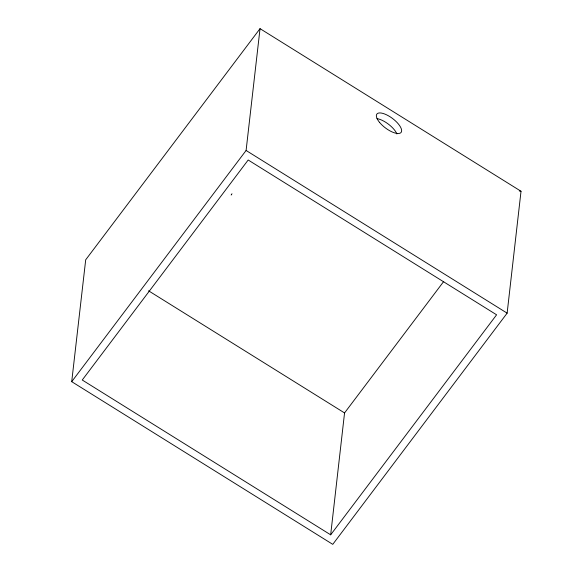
<?xml version="1.0" encoding="UTF-8"?>
<svg xmlns="http://www.w3.org/2000/svg" width="573" height="573" viewBox="0 0 573 573"><rect width="100%" height="100%" fill="white"/><g stroke="black" fill="none" stroke-linecap="round" stroke-linejoin="round"><path stroke-width="0.86" d="M71.718 381.675L85.699 259.798L260.035 28.65L521.022 191.267L507.134 313.152L332.763 544.35L71.718 381.675L246.096 150.47L260.035 28.65M330.664 534.824L496.598 314.806L248.188 160.003L82.254 380.014L330.664 534.824L344.552 412.94L443.688 281.501M231.17 195.035L231.442 194.584M231.556 194.39L231.993 193.767M519.324 190.988L521.022 191.267M246.096 150.47L507.134 313.152M148.565 290.805L344.552 412.94M377.005 118.625A15.206 5.916 37 0 1 396.896 133.939M379.519 122.357A15.206 5.916 37 0 0 400.993 132.549A15.206 5.916 37 0 0 386.453 114.765A15.206 5.916 37 0 0 379.519 122.357"/></g></svg>
